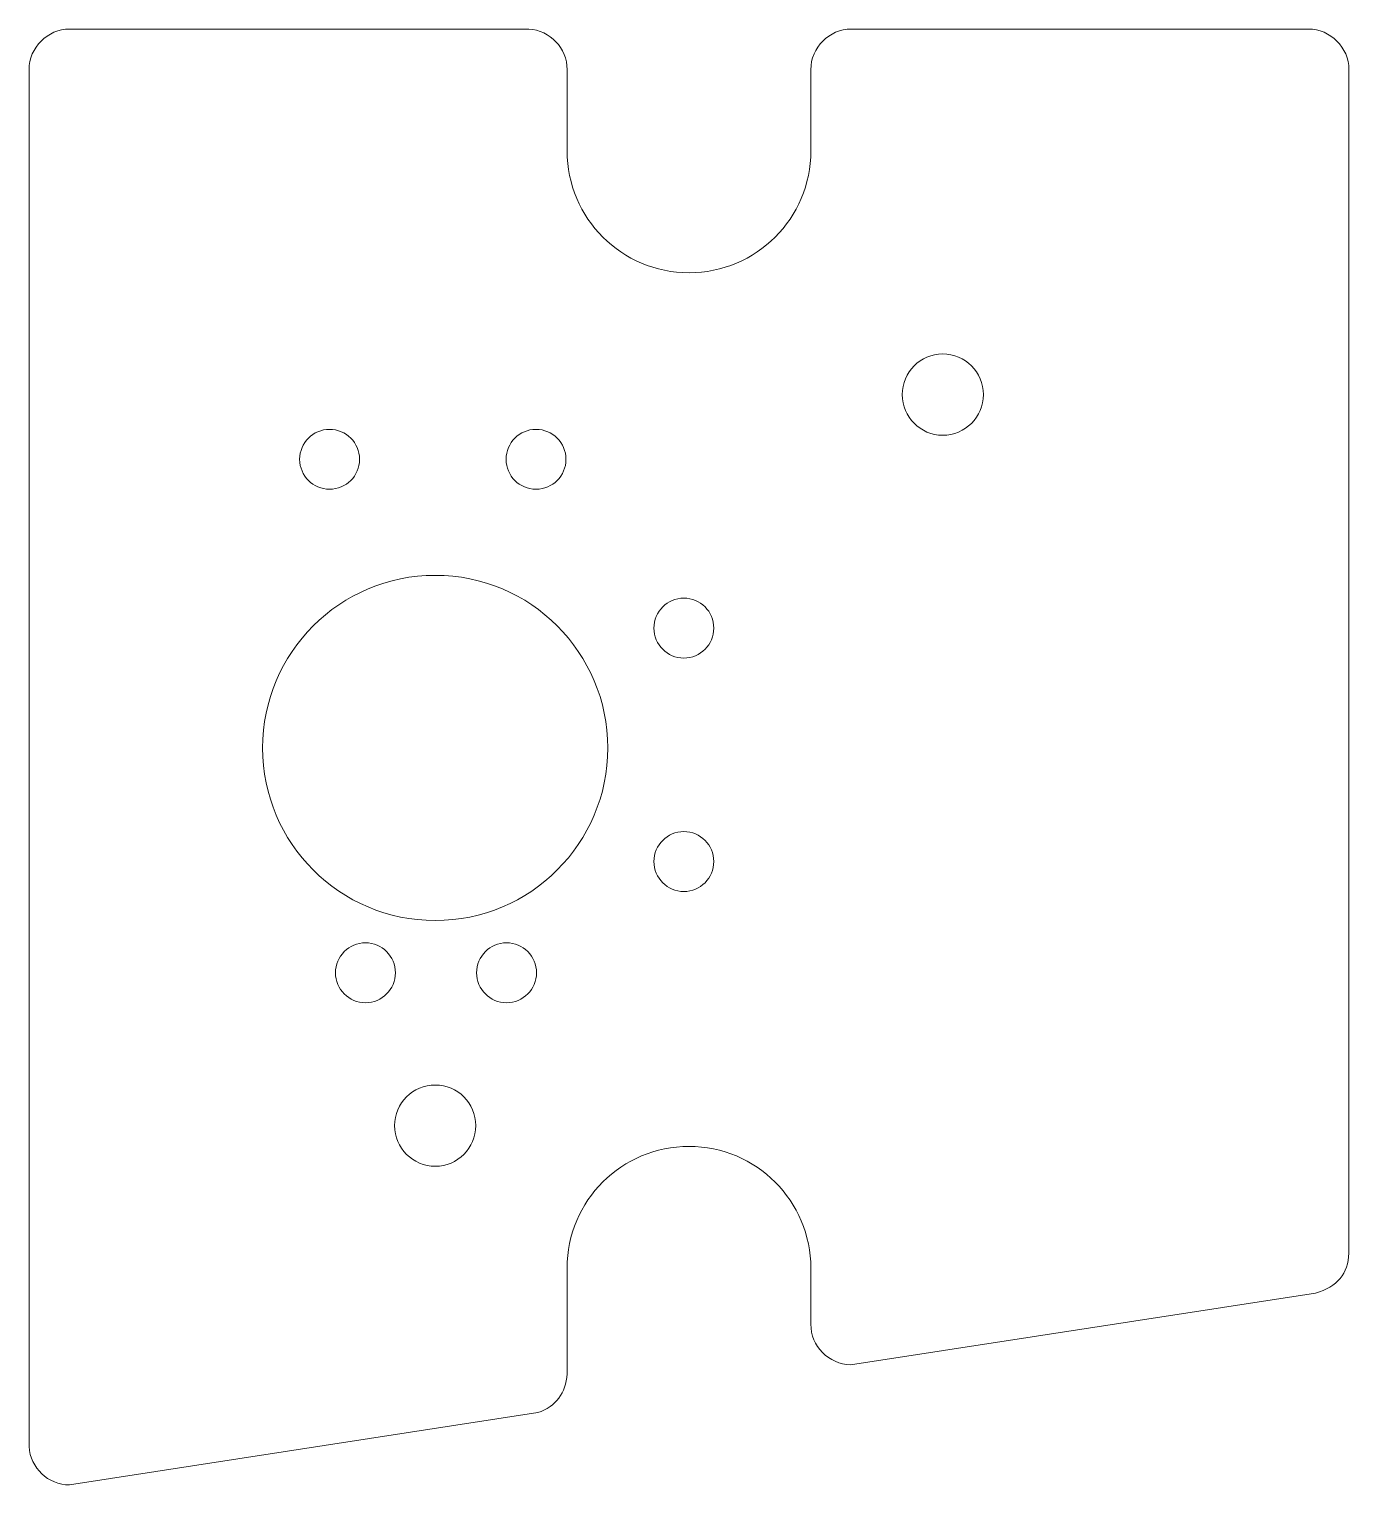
# Model space of a CAD drawing. Header units: millimetres. Extents: x -28 to 37, y -115 to 123.
# Drawn here: x -28.4 to 36.6, y -32 to 39.7 of the extents above; entities that cross this region are included whole.
import ezdxf

# ---------------------------------------------------------------- set-up
doc = ezdxf.new("R2010")
doc.units = ezdxf.units.MM
doc.header["$MEASUREMENT"] = 0
doc.layers.add('Layer 1', color=7, linetype='Continuous')

msp = doc.modelspace()

# ---------------------------------------------------------------- linework, layer by layer
at = {"layer": 'Layer 1', "color": 240, "lineweight": 9}
for centre in [(-13.6148, 18.5149), (-3.4479, 18.5149), (3.8321, 10.2037), (3.8321, -1.2945), (-11.8492, -6.7705), (-4.8992, -6.7705)]:
    msp.add_ellipse(centre, major_axis=(0, 1.475), ratio=1, dxfattribs=at)
at = {"layer": 'Layer 1', "color": 250, "lineweight": 9}
for points, knots in [([(34.5858, 39.7009), (34.5858, 39.7009), (12.0858, 39.7009), (12.0858, 39.7009), (12.0858, 39.7009), (10.9858, 39.7009), (10.0858, 38.8009), (10.0858, 37.7009), (10.0858, 37.7009), (10.0858, 37.7009), (10.0858, 33.7009), (10.0858, 33.7009), (10.0858, 33.7009), (10.0858, 30.3871), (7.3995, 27.7009), (4.0858, 27.7009), (4.0858, 27.7009), (0.7721, 27.7009), (-1.9142, 30.3871), (-1.9142, 33.7009), (-1.9142, 33.7009), (-1.9142, 33.7009), (-1.9142, 37.7038), (-1.9142, 37.7038), (-1.9142, 37.7038), (-1.9142, 38.7679), (-2.7564, 39.6448), (-3.8071, 39.7009), (-3.8071, 39.7009), (-3.8071, 39.7009), (-26.4142, 39.7009), (-26.4142, 39.7009), (-26.4142, 39.7009), (-27.5142, 39.7009), (-28.4142, 38.8009), (-28.4142, 37.7009), (-28.4142, 37.7009), (-28.4142, 37.7009), (-28.4142, -30.1068), (-28.4142, -30.1068), (-28.4142, -30.1068), (-28.3543, -31.1524), (-27.4816, -31.9895), (-26.4221, -31.9919), (-26.4221, -31.9919), (-26.4221, -31.9919), (-3.3535, -28.435), (-3.3535, -28.435), (-3.3535, -28.435), (-2.451, -28.1157), (-1.9838, -27.4828), (-1.9148, -26.5191), (-1.9148, -26.5191), (-1.9148, -26.5191), (-1.9148, -21.3137), (-1.9148, -21.3137), (-1.9148, -21.3137), (-1.9148, -17.9999), (0.7721, -15.3227), (4.0858, -15.3227), (4.0858, -15.3227), (7.3995, -15.3227), (10.0858, -18.0089), (10.0858, -21.3227), (10.0858, -21.3227), (10.0858, -21.3227), (10.0858, -24.0749), (10.0858, -24.0749), (10.0858, -24.0749), (10.0858, -25.1617), (10.9645, -26.0532), (12.0465, -26.0744), (12.0465, -26.0744), (12.0465, -26.0744), (34.9408, -22.5522), (34.9408, -22.5522), (34.9408, -22.5522), (36.005, -22.2355), (36.5607, -21.5822), (36.5858, -20.5779), (36.5858, -20.5779), (36.5858, -20.5779), (36.5858, 37.7009), (36.5858, 37.7009), (36.5858, 37.7009), (36.5858, 38.8009), (35.6858, 39.7009), (34.5858, 39.7009)], [0, 0, 0, 0, 0.0434783, 0.0434783, 0.0434783, 0.0434783, 0.0869565, 0.0869565, 0.0869565, 0.0869565, 0.1304348, 0.1304348, 0.1304348, 0.1304348, 0.173913, 0.173913, 0.173913, 0.173913, 0.2173913, 0.2173913, 0.2173913, 0.2173913, 0.2608696, 0.2608696, 0.2608696, 0.2608696, 0.3043478, 0.3043478, 0.3043478, 0.3043478, 0.3478261, 0.3478261, 0.3478261, 0.3478261, 0.3913043, 0.3913043, 0.3913043, 0.3913043, 0.4347826, 0.4347826, 0.4347826, 0.4347826, 0.4782609, 0.4782609, 0.4782609, 0.4782609, 0.5217391, 0.5217391, 0.5217391, 0.5217391, 0.5652174, 0.5652174, 0.5652174, 0.5652174, 0.6086957, 0.6086957, 0.6086957, 0.6086957, 0.6521739, 0.6521739, 0.6521739, 0.6521739, 0.6956522, 0.6956522, 0.6956522, 0.6956522, 0.7391304, 0.7391304, 0.7391304, 0.7391304, 0.7826087, 0.7826087, 0.7826087, 0.7826087, 0.826087, 0.826087, 0.826087, 0.826087, 0.8695652, 0.8695652, 0.8695652, 0.8695652, 0.9130435, 0.9130435, 0.9130435, 0.9130435, 1, 1, 1, 1]), ([(16.5858, 23.7012), (17.6902, 23.7012), (18.5857, 22.8049), (18.5857, 21.7005), (18.5857, 21.7005), (18.5859, 20.5967), (17.6901, 19.7006), (16.5857, 19.7006), (16.5857, 19.7006), (15.4815, 19.7015), (14.5858, 20.5962), (14.5858, 21.7005), (14.5858, 21.7005), (14.586, 22.8059), (15.4814, 23.7004), (16.5858, 23.7012)], [0, 0, 0, 0, 0.2, 0.2, 0.2, 0.2, 0.4, 0.4, 0.4, 0.4, 0.6, 0.6, 0.6, 0.6, 1, 1, 1, 1]), ([(-8.4141, 12.801), (-3.7204, 12.801), (0.0858, 8.9943), (0.0858, 4.3007), (0.0858, 4.3007), (0.0858, -0.3923), (-3.7204, -4.199), (-8.4141, -4.199), (-8.4141, -4.199), (-13.1076, -4.1979), (-16.9142, -0.3929), (-16.9142, 4.3007), (-16.9142, 4.3007), (-16.9139, 8.9956), (-13.1078, 12.8006), (-8.4141, 12.801)], [0, 0, 0, 0, 0.2, 0.2, 0.2, 0.2, 0.4, 0.4, 0.4, 0.4, 0.6, 0.6, 0.6, 0.6, 1, 1, 1, 1]), ([(-8.4142, -12.2988), (-7.3098, -12.2988), (-6.4143, -13.1951), (-6.4143, -14.2995), (-6.4143, -14.2995), (-6.4141, -15.4034), (-7.3099, -16.2994), (-8.4143, -16.2994), (-8.4143, -16.2994), (-9.5185, -16.2984), (-10.4142, -15.4038), (-10.4142, -14.2995), (-10.4142, -14.2995), (-10.414, -13.1942), (-9.5186, -12.2996), (-8.4142, -12.2988)], [0, 0, 0, 0, 0.2, 0.2, 0.2, 0.2, 0.4, 0.4, 0.4, 0.4, 0.6, 0.6, 0.6, 0.6, 1, 1, 1, 1])]:
    msp.add_open_spline(points, degree=3, knots=knots, dxfattribs=at)

doc.saveas('drawing.dxf')
